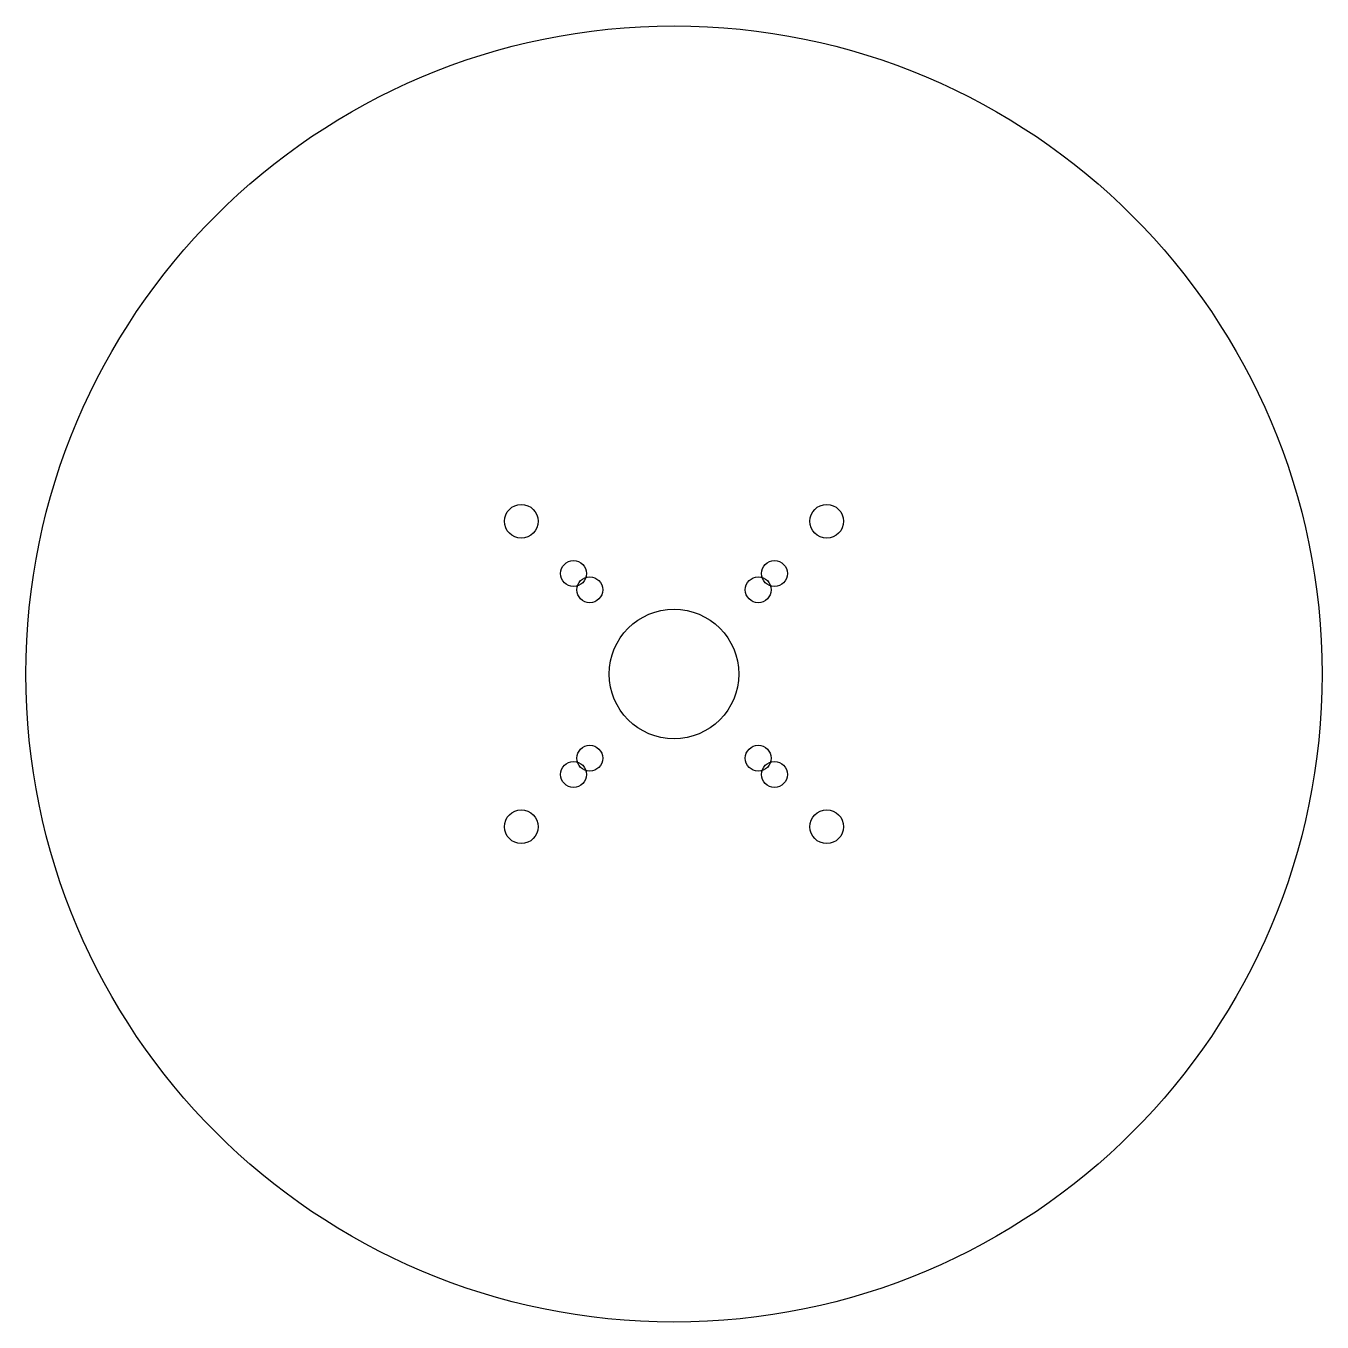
# Model space of a CAD drawing. Extents: x -100 to 100, y -100 to 100.
import ezdxf

# ---------------------------------------------------------------- set-up
doc = ezdxf.new("R2010")
doc.units = 0
doc.layers.get('0').update_dxf_attribs({"linetype": 'continuous'})

# ---------------------------------------------------------------- blocks, each defined once
blk = doc.blocks.new('SKETCH')
at = {"color": 7}
for centre, radius in [((0, 0), 100), ((-23.57, 23.57), 2.6), ((23.57, 23.57), 2.6), ((-15.5, 15.5), 2), ((15.5, 15.5), 2), ((-13, 13), 2), ((13, 13), 2), ((0, 0), 10), ((-13, -13), 2), ((13, -13), 2), ((-15.5, -15.5), 2), ((15.5, -15.5), 2), ((-23.57, -23.57), 2.6), ((23.57, -23.57), 2.6)]:
    blk.add_circle(centre, radius, dxfattribs=at)

msp = doc.modelspace()

# ---------------------------------------------------------------- block references
at = {"color": 7}
msp.add_blockref('SKETCH', (0, 0), dxfattribs=at)

doc.saveas('drawing.dxf')
